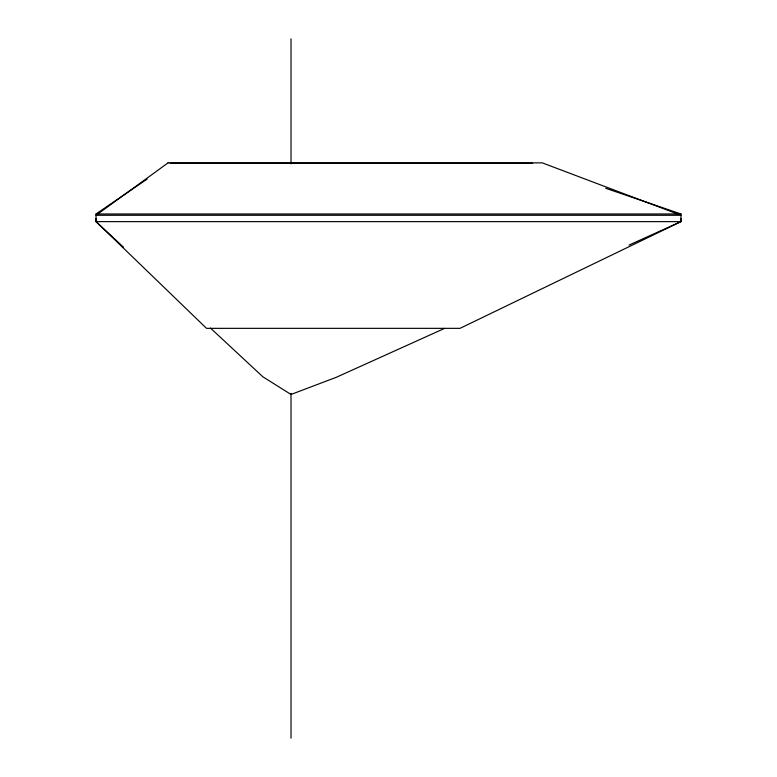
<?xml version="1.0" encoding="UTF-8"?>
<svg xmlns="http://www.w3.org/2000/svg" width="777" height="777" viewBox="0 0 777 777"><rect width="100%" height="100%" fill="white"/><g stroke="black" fill="none" stroke-linecap="round" stroke-linejoin="round"><path stroke-width="1.17" d="M680.963 218.454L680.963 221.63L460.023 328.341L206.507 328.341L96.037 221.63L96.037 218.454M123.543 247.212L96.037 221.63L96.037 213.976L147.144 179.089M444.531 328.409L336.256 377.311L291.016 394.463L262.849 376.787L210.499 328.098M629.04 245.076L680.963 221.63L680.963 213.976L605.662 188.277M170.192 163.355L532.643 163.355M96.037 213.976L680.963 213.976M96.037 221.63L680.963 221.63M291.016 38.85L291.016 163.898M291.016 393.356L291.016 738.15M168.046 162.859L96.037 215.278L680.963 215.278L542.268 162.859L168.046 162.859"/></g></svg>
